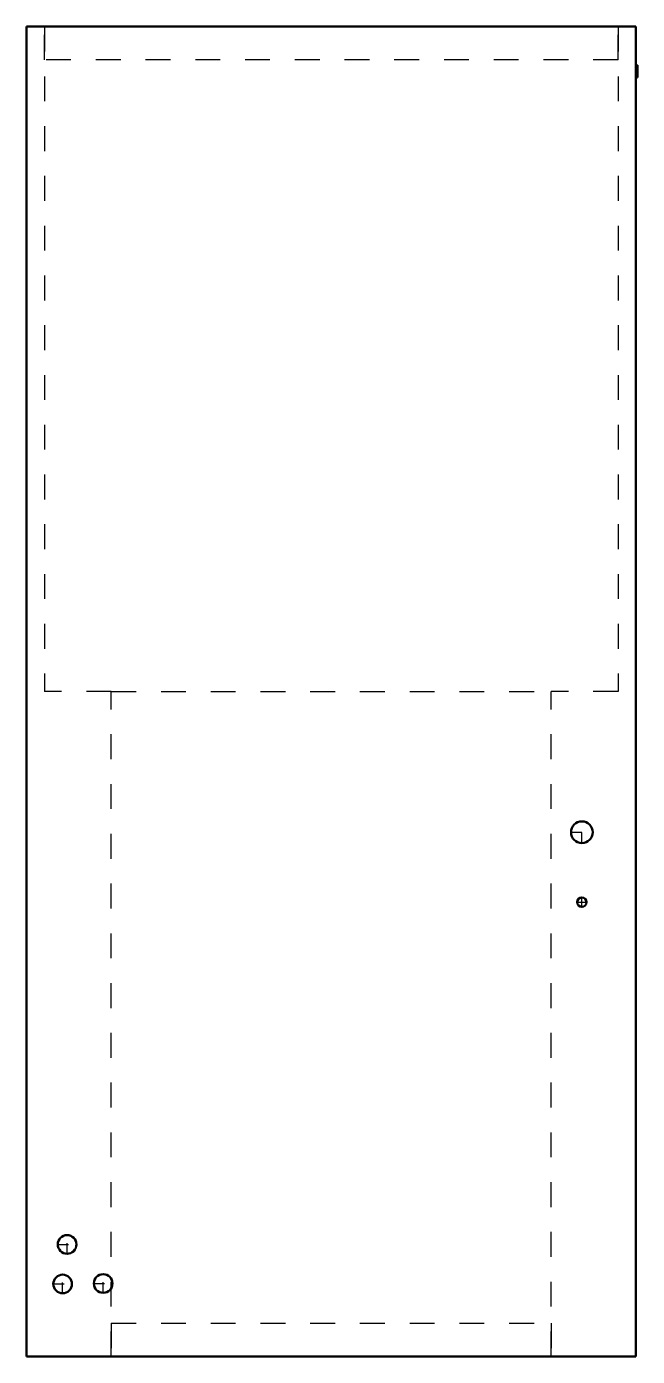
# Model space of a CAD drawing. Header units: inches. Extents: x -12.2 to 12.3, y 0 to 53.4.
import ezdxf

# ---------------------------------------------------------------- set-up
doc = ezdxf.new("R2010")
doc.units = ezdxf.units.IN
doc.header["$MEASUREMENT"] = 0
doc.linetypes.add('Center', pattern=[1.5, 0.45, -0.5, 0.05, -0.5])
doc.linetypes.add('Dashed', pattern=[2, 1, -1])
for name, color, linetype, lineweight in [('AM_0', 7, 'Continuous', 50), ('AM_7', 7, 'Center', 25), ('AM_9', 6, 'Dashed', 25)]:
    doc.layers.add(name, color=color, linetype=linetype, lineweight=lineweight)

# ---------------------------------------------------------------- blocks, each defined once
blk = doc.blocks.new('1_DMVT48DP1400_PART9_0_in_DMVT48DP1400_0')
at = {"layer": 'AM_9'}
for p, q in [((-11.536, 53.437), (-11.536, 26.719)), ((11.536, 53.437), (11.536, 26.719)), ((-8.844, 26.719), (-11.536, 26.719)), ((11.536, 26.719), (8.844, 26.719))]:
    blk.add_line(p, q, dxfattribs=at)
blk = doc.blocks.new('2_DMVT48DP1400_PART8_0_in_DMVT48DP1400_0')
at = {"layer": 'AM_9'}
for p, q in [((-8.84375, 26.71875), (8.84375, 26.71875)), ((-8.84375, 0), (-8.84375, 26.71875)), ((8.84375, 0), (8.84375, 26.71875))]:
    blk.add_line(p, q, dxfattribs=at)
blk = doc.blocks.new('3_DMVT48DP1400_PART7_0_in_DMVT48DP1400_0')
at = {"layer": 'AM_0'}
for p, q in [((12.3125, 51.8875), (12.25, 51.8875)), ((12.3125, 51.8875), (12.3125, 51.3875)), ((12.25, 51.3875), (12.3125, 51.3875))]:
    blk.add_line(p, q, dxfattribs=at)
blk = doc.blocks.new('4_DMVT48DP1400_PART6_0_in_DMVT48DP1400_0')
at = {"layer": 'AM_0'}
blk.add_circle((10.08, 21.0625), 0.4375, dxfattribs=at)
at = {"layer": 'AM_7'}
for p, q in [((10.08, 20.603125), (10.08, 21.521875)), ((9.620625, 21.0625), (10.539375, 21.0625))]:
    blk.add_line(p, q, dxfattribs=at)
blk = doc.blocks.new('5_DMVT48DP1400_PART5_0_in_DMVT48DP1400_0')
at = {"layer": 'AM_0'}
blk.add_circle((10.08, 18.25), 0.1875, dxfattribs=at)
at = {"layer": 'AM_7'}
for p, q in [((9.883125, 18.25), (10.276875, 18.25)), ((10.08, 18.053125), (10.08, 18.446875))]:
    blk.add_line(p, q, dxfattribs=at)
blk = doc.blocks.new('6_DMVT48DP1400_PART4_0_in_DMVT48DP1400_0')
at = {"layer": 'AM_0'}
for p, q in [((12.25, 53.437), (-12.25, 53.437)), ((-12.25, 53.437), (-12.25, 0)), ((12.25, 0), (12.25, 53.437)), ((-12.25, 0), (12.25, 0))]:
    blk.add_line(p, q, dxfattribs=at)
at = {"layer": 'AM_9'}
for p, q in [((-11.536, 52.102), (-11.536, 53.437)), ((11.536, 52.102), (11.536, 53.437)), ((11.536, 52.102), (-11.536, 52.102)), ((-8.844, 1.336), (-8.844, 0)), ((-8.844, 1.336), (8.844, 1.336)), ((8.844, 1.336), (8.844, 0))]:
    blk.add_line(p, q, dxfattribs=at)
blk = doc.blocks.new('7_DMVT48DP1400_PART3_0_in_DMVT48DP1400_0')
at = {"layer": 'AM_0'}
blk.add_circle((-10.8, 2.91), 0.375, dxfattribs=at)
at = {"layer": 'AM_7'}
for p, q in [((-10.8, 2.51625), (-10.8, 3.30375)), ((-11.19375, 2.91), (-10.40625, 2.91))]:
    blk.add_line(p, q, dxfattribs=at)
blk = doc.blocks.new('8_DMVT48DP1400_PART2_0_in_DMVT48DP1400_0')
at = {"layer": 'AM_0'}
blk.add_circle((-10.62, 4.5), 0.375, dxfattribs=at)
at = {"layer": 'AM_7'}
for p, q in [((-10.62, 4.10625), (-10.62, 4.89375)), ((-11.01375, 4.5), (-10.22625, 4.5))]:
    blk.add_line(p, q, dxfattribs=at)
blk = doc.blocks.new('9_DMVT48DP1400_PART1_0_in_DMVT48DP1400_0')
at = {"layer": 'AM_0'}
blk.add_circle((-9.17, 2.93), 0.375, dxfattribs=at)
at = {"layer": 'AM_7'}
for p, q in [((-9.17, 2.53625), (-9.17, 3.32375)), ((-9.56375, 2.93), (-8.77625, 2.93))]:
    blk.add_line(p, q, dxfattribs=at)

msp = doc.modelspace()

# ---------------------------------------------------------------- block references
for name in ['6_DMVT48DP1400_PART4_0_in_DMVT48DP1400_0', '1_DMVT48DP1400_PART9_0_in_DMVT48DP1400_0', '3_DMVT48DP1400_PART7_0_in_DMVT48DP1400_0', '2_DMVT48DP1400_PART8_0_in_DMVT48DP1400_0', '4_DMVT48DP1400_PART6_0_in_DMVT48DP1400_0', '5_DMVT48DP1400_PART5_0_in_DMVT48DP1400_0', '8_DMVT48DP1400_PART2_0_in_DMVT48DP1400_0', '7_DMVT48DP1400_PART3_0_in_DMVT48DP1400_0', '9_DMVT48DP1400_PART1_0_in_DMVT48DP1400_0']:
    msp.add_blockref(name, (0, 0))

doc.saveas('drawing.dxf')
